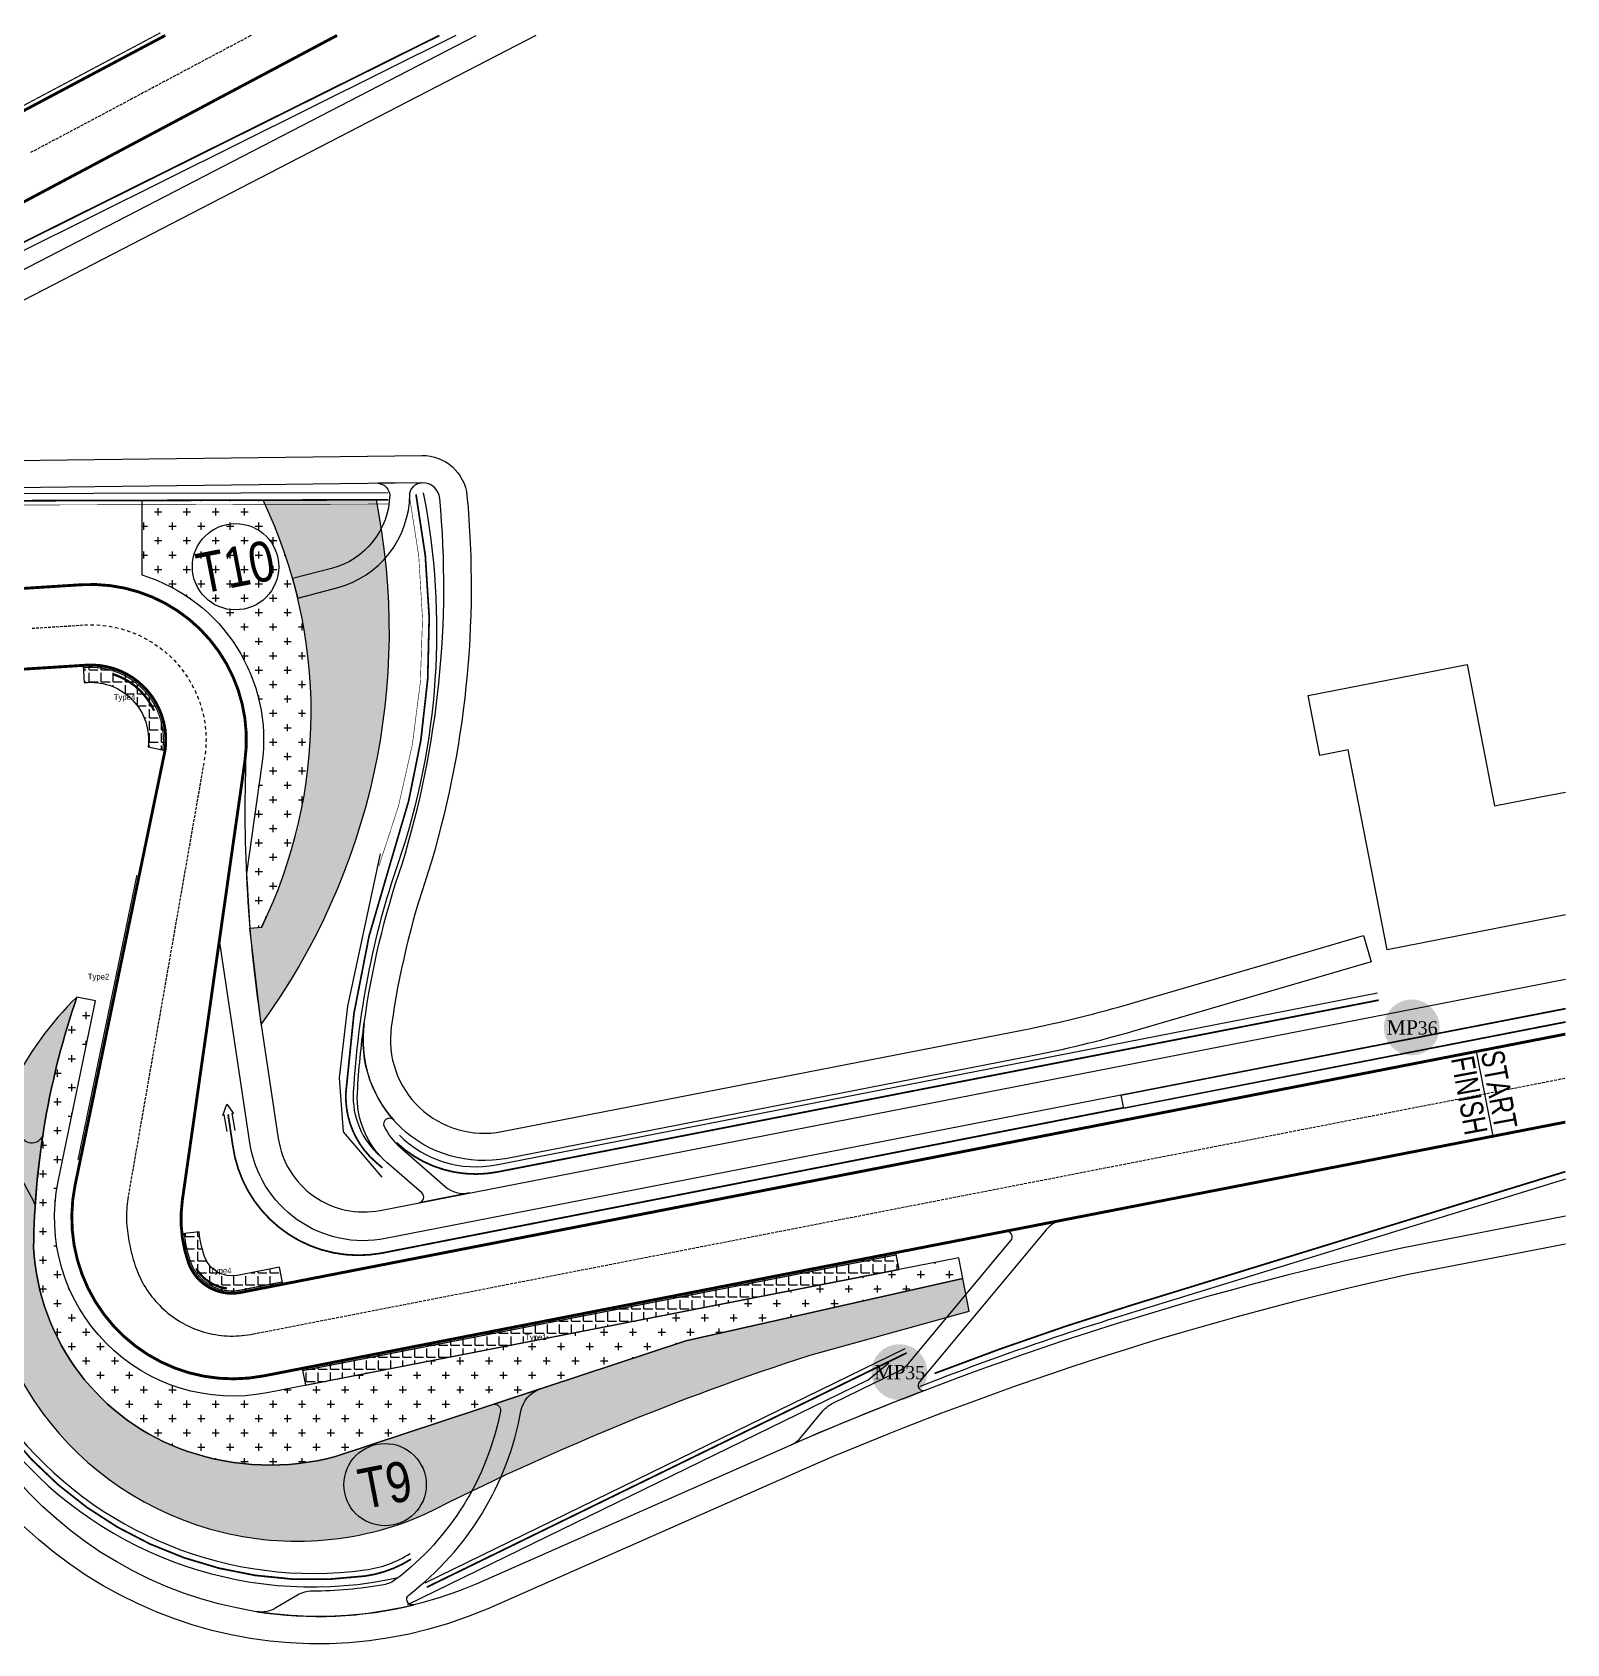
# Model space of a CAD drawing. Extents: x -136 to 854, y -243 to 380.
# Drawn here: x 587.4 to 854, y -230.8 to 49.2 of the extents above; entities that cross this region are included whole.
import ezdxf
from ezdxf.enums import TextEntityAlignment as Align

# ---------------------------------------------------------------- set-up
doc = ezdxf.new("R2010")
doc.units = 0
doc.linetypes.add('FIAPOINTILLE', pattern=[1, 0.5, -0.5])
for name, color, linetype in [('F1_ARTIFICIAL_GRASS', 144, 'CONTINUOUS'), ('F1_FENCE_DEBRIS', 9, 'FIA_DEBRIS_FENCE'), ('F1_GUARDRAIL', 7, 'FIA_GUARDRAIL'), ('F1_KERB_5CM_NEGATIVE', 8, 'CONTINUOUS'), ('F1_KERB_5CM_POSITIVE', 8, 'CONTINUOUS'), ('F1_KERB_COMBINAISON', 8, 'CONTINUOUS'), ('F1_KERB_TEXT', 8, 'CONTINUOUS'), ('F1_PIT_LANE', 5, 'CONTINUOUS'), ('F1_PIT_WALL', 8, 'CONTINUOUS'), ('F1_POST_OBSERVATION', 3, 'CONTINUOUS'), ('F1_RACE_CONTROL_TEXT', 9, 'CONTINUOUS'), ('F1_ROAD_SURFACED', 9, 'CONTINUOUS'), ('F1_RUN_OFF_ASPHALT', 144, 'CONTINUOUS'), ('F1_RUN_OFF_GRAVEL', 144, 'CONTINUOUS'), ('F1_TEC1', 6, 'TECPRO'), ('F1_TEC2', 6, 'TECPRO2'), ('F1_TRACK_CENTRELINE', 8, 'FIAPOINTILLE'), ('F1_TRACK_FINISH_LINE', 8, 'CONTINUOUS'), ('F1_TRACK_LEFT', 5, 'CONTINUOUS'), ('F1_TRACK_RIGHT', 5, 'CONTINUOUS'), ('F1_TURN_NUM', 8, 'CONTINUOUS'), ('F1_TYRE_2', 147, 'FIA_TYRE_2')]:
    doc.layers.add(name, color=color, linetype=linetype)
doc.styles.add('Arial', font='ARIAL.TTF', dxfattribs={"width": 0.8})
doc.styles.add('SECURITÉ', font='TIMES.TTF', dxfattribs={"height": 3})
doc.linetypes.add('FIA_DEBRIS_FENCE', pattern='A,4,-2,["Z",Standard,S=1,R=90,X=0,Y=-0.4],-1', length=7)
doc.linetypes.add('FIA_GUARDRAIL', pattern='A,2,-0.35,[132,ltypeshp.shx,S=0.35,R=0,X=-0.35,Y=0],-0.35,1', length=3.7)
doc.linetypes.add('FIA_TYRE_2', pattern='A,0,[10,fia.shx,S=0.35,R=0,X=0,Y=0],-0.7', length=0.7)
doc.linetypes.add('TECPRO', pattern='A,1.3e-05,[1,TECPRO,S=1,R=0,X=0,Y=0],-1.335', length=1.335013)
doc.linetypes.add('TECPRO2', pattern='A,8e-05,[1,TECPRO,S=1,R=0.272392,X=0,Y=0],-0.002852,[1,TECPRO,S=1,R=0.272392,X=0,Y=-0.599993],-1.329334,[1,TECPRO,S=1,R=0.272392,X=0,Y=0.601619],-1.335039,[1,TECPRO,S=1,R=0.272392,X=0,Y=0.603245],-1.335039,[1,TECPRO,S=1,R=0.272392,X=0,Y=0.604871],-1.335039,[1,TECPRO,S=1,R=0.272392,X=0,Y=0.6064970000000001],-1.335039,[1,TECPRO,S=1,R=0.272392,X=0,Y=0.608123],-1.335039,[1,TECPRO,S=1,R=0.272392,X=0,Y=0.609749],-0.002962', length=8.010423000000001)
pattern_1 = [(0, (-448983.873318332, -4535712.612206955), (0, 2.0955), [1.524, -0.5715]), (90, (-448983.873318332, -4535712.612206955), (-2.0955, 1.283081307217396e-16), [1.524, -0.5715])]
pattern_2 = [(0, (-448983.873318332, -4534921.620963876), (2.5, 2.5), [1.25, -3.75]), (90, (-448983.248318332, -4534922.245963876), (-2.5, 2.5), [1.25, -3.75])]

# ---------------------------------------------------------------- blocks, each defined once
blk = doc.blocks.new('BLOC_POST_OBSERVATION')
at = {"layer": 'F1_POST_OBSERVATION'}
h = blk.add_hatch(color=256, dxfattribs=at)
edge = h.paths.add_edge_path()
edge.add_arc((-0.03184553468619811, 0.1143430149857636), 4.852859569433655, 0, 360)
at = {"layer": 'F1_POST_OBSERVATION', "color": 7, "style": 'SECURITÉ'}
blk.add_text('MP', height=2.5, rotation=0.03631338073839529, dxfattribs=at).set_placement((-1.680142465762515, 0.1143430149857636), align=Align.MIDDLE)
blk.add_attdef('NUMBER', text='', height=2.3, rotation=0.158932312973219, dxfattribs=at).set_placement((0.98783427295092, 0.01895198232432449), align=Align.MIDDLE_LEFT)

msp = doc.modelspace()

# ---------------------------------------------------------------- hatches: boundary and pattern name
at = {"layer": 'F1_ARTIFICIAL_GRASS'}
h = msp.add_hatch(dxfattribs=at)
h.set_pattern_fill('ANGLE', color=256, scale=0.3, style=0)
h.set_pattern_definition(pattern_1)
h.paths.add_polyline_path([(596.7686528455972, -60.75371701399081), (596.2408120539196, -60.78699760547124), (596.4295885054901, -63.78105229081802), (596.957429293908, -63.74777169933759, -0.4696992425185936), (607.5083423784974, -74.9484632847666), (610.4535924343083, -75.55794152466797, 0.4754513979974869)])
h = msp.add_hatch(dxfattribs=at)
h.set_pattern_fill('ANGLE', color=256, scale=0.3, style=0)
h.set_pattern_definition(pattern_1)
h.paths.add_polyline_path([(617.33564366623, -163.5056800538509, -0.05522435448429418), (616.3596189449465, -159.2163134462967), (613.3788872925954, -159.5557818798184, 0.05522622158443011), (614.5015550467226, -164.4895203480332, 0.3733345196399855), (623.589989644782, -169.7184264551684), (630.9131593067589, -168.2907944669782), (630.3391237112967, -165.3462260545998), (623.0159540497273, -166.7738580418586, -0.373341253740079)])
h = msp.add_hatch(dxfattribs=at)
h.set_pattern_fill('ANGLE', color=256, scale=0.3, style=0)
h.set_pattern_definition(pattern_1)
h.paths.add_polyline_path([(737.996807144563, -165.7539793936371), (737.4227715493919, -162.809410979396), (634.296160754938, -182.9136629890486), (634.8701963504584, -185.8582314004957)])
at = {"layer": 'F1_RUN_OFF_ASPHALT'}
h = msp.add_hatch(dxfattribs=at)
h.set_pattern_fill('ASPHALT', color=256, scale=10, style=0, pattern_type=2)
h.set_pattern_definition(pattern_2)
edge = h.paths.add_edge_path()
edge.add_line((627.4844210653839, -32.08044249413751), (606.4156559331616, -32.13236106502109))
edge.add_line((606.4156559331616, -32.13236106502109), (606.4475265660597, -45.06659055443697))
edge.add_arc((597.5864953488501, -73.72495992051654), 29.99699999925009, -8.107517715441418, 72.81864043888743, ccw=False)
edge.add_line((627.283680183654, -77.95547074580782), (624.5781808307668, -96.94743595401042))
edge.add_line((624.5781808307668, -96.94743595401042), (625.1774458646116, -106.4517124513))
edge.add_line((625.1774458646116, -106.4517124513), (627.235035836072, -106.2812195079237))
edge.add_arc((550.4389135674148, -68.92230385577523), 85.40101272354379, 334.0585250250655, 385.556339727428)
h = msp.add_hatch(dxfattribs=at)
h.set_pattern_fill('ASPHALT', color=256, scale=10, style=0, pattern_type=2)
h.set_pattern_definition(pattern_2)
edge = h.paths.add_edge_path()
edge.add_line((700.9194348397007, -178.1371842011645), (749.0811879130354, -167.3139228852301))
edge.add_line((749.0811879130354, -167.3139228852301), (748.3823831666534, -163.7293396260425))
edge.add_line((748.3823831666534, -163.7293396260425), (628.1800160718424, -187.1624638320714))
edge.add_arc((622.2483149205375, -156.7352569050922), 30.99999999879997, 168.3084638692636, 281.0312988531017, ccw=False)
edge.add_line((591.891479480387, -150.4533350648194), (598.3846169701585, -119.0758185529917))
edge.add_line((598.3846169701585, -119.0758185529917), (595.1440997522598, -118.4052389090716))
edge.add_arc((726.3488722331397, -163.513828332892), 138.7424850633946, 161.0268784065593, 179.3464213224719)
edge.add_arc((627.1822468371986, -159.8370963450357), 39.62221098046408, 183.0296136628781, 251.2050990163351)
edge.add_arc((628.7375380988972, -155.3339351791724), 44.38634550810257, 251.1773137083428, 284.792250756755)
edge.add_line((640.0700375880854, -198.2492252619772), (700.9194348397007, -178.1371842011645))
at = {"layer": 'F1_RUN_OFF_GRAVEL'}
h = msp.add_hatch(dxfattribs=at)
h.set_pattern_fill('AR-SAND', color=256, scale=0.1, style=0)
h.set_pattern_definition([(37.50000000000001, (-448983.873318332, -4535712.612206955), (-0.1600031295984046, 4.894132373293424), [0, -3.860800000000001, 0, -4.318000000000001, 0, -4.1275]), (7.499999999999999, (-448983.873318332, -4535712.612206955), (4.495232831380027, 7.168251005683543), [0, -2.0828, 0, -3.4798, 0, -1.3335]), (327.5, (-448986.997518332, -4535712.612206955), (7.90992370241458, 0.01437184678545691), [0, -1.27, 0, -4.572, 0, -5.969]), (317.5, (-448986.997518332, -4535712.612206955), (7.635564524722972, 2.229293232572162), [0, -0.635, 0, -2.9972, 0, -3.429])])
edge = h.paths.add_edge_path()
edge.add_arc((496.1105875034857, -24.5831163072794), 19.99986994491789, 208.0152918342746, 221.3730922311979, ccw=False)
edge.add_line((478.454257062943, -33.97719918878965), (467.6473979014711, -13.66553292179697))
edge.add_line((467.6473979014711, -13.66553292179697), (428.4756559262325, -34.47862915078395))
edge.add_line((428.4756559262325, -34.47862915078395), (440.3577550012426, -56.63227160683118))
edge.add_line((440.3577550012426, -56.63227160683118), (444.77584329348, -64.58497363643937))
edge.add_arc((535.6190241978195, 157.5580354375929), 239.999999994342, 247.758379459949, 271.6678524905068)
edge.add_line((542.6043217604322, -82.34028805641674), (542.3239222025306, -72.7104357754647))
edge.add_arc((562.5888596953748, 33.9690763732583), 108.5872276277391, 221.3727655640319, 259.2441944347082, ccw=False)
edge = h.paths.add_edge_path()
edge.add_line((627.4847107979742, -32.08044494910382), (647.1104663529707, -32.03208525980108))
edge.add_arc((533.3726137567585, -54.82903433812999), 116.0000000020587, -36.0652709345498, 11.333848355845475, ccw=False)
edge.add_line((627.1408505494048, -123.1189879862427), (625.1774458646116, -106.4517124513))
edge.add_line((625.1774458646116, -106.4517124513), (627.2416816692141, -106.2806688317864))
edge.add_arc((550.4059835474629, -68.92849775439345), 85.43365373230688, 334.0742031103305, 385.5504747453137)
edge = h.paths.add_edge_path()
edge.add_line((749.0811879130354, -167.3139228852301), (700.9194348387693, -178.1371842011645))
edge.add_line((700.9194348387693, -178.1371842011645), (640.0700375887839, -198.2492252619772))
edge.add_arc((628.7375380958704, -155.3339351819664), 44.38634550634199, 251.1773136478798, 284.7922507623251, ccw=False)
edge.add_arc((627.1822468385374, -159.8370963450357), 39.62221098233383, 183.029613662758, 251.20509894392882, ccw=False)
edge.add_arc((726.3488722272607, -163.5138283347546), 138.7424850578062, 161.0268784057699, 179.3464213216762, ccw=False)
edge.add_arc((633.379802409808, -157.9404263052925), 55.0000000002133, 134.0427258462832, 173.9874919737549)
edge.add_arc((633.3798024086439, -157.9404263052925), 54.9999999990924, 173.9874919736278, 253.8770242289298)
edge.add_arc((633.3798024077125, -157.9404263043612), 54.99999999919652, 253.8770242301313, 293.8217903573383)
edge.add_arc((866.4274758647236, -623.8780477013274), 466.0402325322307, 107.9807373396215, 116.8973487673465, ccw=False)
edge.add_line((722.5621448157628, -180.5990555746316), (750.1844170478446, -172.9730382574558))
edge.add_line((750.1844170478446, -172.9730382574558), (749.0811879130354, -167.3139228852301))

# ---------------------------------------------------------------- linework, layer by layer
at = {"layer": 'F1_ARTIFICIAL_GRASS'}
for points in [[(596.7686528455972, -60.75371701399081), (596.2408120539196, -60.78699760547124), (596.4295885054901, -63.78105229081802), (596.957429293908, -63.74777169933759, -0.4696992425185936), (607.5083423784974, -74.9484632847666), (610.4535924343083, -75.55794152466797, 0.4754513979974869)], [(617.33564366623, -163.5056800538509, -0.05522435448429418), (616.3596189449465, -159.2163134462967), (613.3788872925954, -159.5557818798184, 0.05522622158443011), (614.5015550467226, -164.4895203480332, 0.3733345196399855), (623.589989644782, -169.7184264551684), (630.9131593067589, -168.2907944669782), (630.3391237112967, -165.3462260545998), (623.0159540497273, -166.7738580418586, -0.373341253740079)]]:
    msp.add_lwpolyline(points, format="xyb", close=True, dxfattribs=at)
for points in [[(596.2408120539196, -60.78699760547124), (596.4295885055483, -63.78105229081802)], [(630.9131593066425, -168.2907944669782), (630.3391237113549, -165.3462260536685)], [(634.2961607552872, -182.9136629881173), (634.870196350633, -185.858231401427)]]:
    msp.add_lwpolyline(points, dxfattribs=at)
msp.add_lwpolyline([(737.996807144563, -165.7539793936371), (737.4227715493919, -162.809410979396), (634.296160754938, -182.9136629890486), (634.8701963504584, -185.8582314004957)], close=True, dxfattribs=at)
at = {"layer": 'F1_FENCE_DEBRIS'}
msp.add_lwpolyline([(660.9764251313329, 48.64677011931099), (547.3477253488538, -7.860167787766386)], dxfattribs=at)
for points in [[(552.303574139559, -28.85004485341005), (553.6176865825703, -29.11130997760438, 0.04469577791741287), (572.4420069440541, -30.94607009494894), (649.2351196199463, -30.75684775727086)], [(655.3038645895006, -30.83313946088992, -0.131798840294896), (650.9429807891877, -95.08126031084203, 0.06861476409142593), (643.1563908980036, -134.9571408362895, 0.2313969607236946), (647.8421732656, -146.0722644900738)], [(651.1604992310324, -142.398774503155, 0.2495512867443568), (667.9924053105799, -147.542488261482), (769.8454920927336, -127.6865062987267), (821.0853478594956, -117.6977197587325)], [(572.3427861696848, -126.2699400376364, 0.604281630102267), (650.9621632041683, -219.2498793382033)]]:
    msp.add_lwpolyline(points, format="xyb", dxfattribs=at)
at = {"layer": 'F1_FENCE_DEBRIS', "flags": 128}
msp.add_lwpolyline([(853.7495437467744, -150.065754974617), (777.632326935259, -173.4924128124326, 0.01855778584190313), (741.6030070095596, -186.0625345645308)], format="xyb", dxfattribs=at)
msp.add_lwpolyline([(652.6286311315646, -223.9558272560894), (732.6058337672887, -184.9137516686528), (736.2379917416995, -181.9430957859217)], dxfattribs=at)
at = {"layer": 'F1_GUARDRAIL', "const_width": 0.3, "flags": 128}
for points in [[(658.1242526934523, 48.64677011931099), (546.9613053904188, -6.633962413652171)], [(655.925485955858, -220.9331726165324), (739.3193585139973, -180.2231981655418)]]:
    msp.add_lwpolyline(points, dxfattribs=at)
for points in [[(552.5636657560983, -30.20170534344606, 0.04656311990814564), (572.4385041893267, -32.21608258167498), (649.2382489578606, -32.02684390114837)], [(654.057765864841, -31.07836990280293, -0.1317988403161326), (649.7414489105151, -94.66989533918195, 0.06861476406411346), (641.8883696196874, -134.8862745234578, 0.2313969607622215), (647.0075783201767, -147.0295268757104), (648.1985031809465, -148.0678418431266)], [(650.6854359897127, -143.7076983054935, 0.2417301202931109), (668.2354137120576, -148.7890222234487), (770.0884971675271, -128.9330409060999), (821.3283496097004, -118.9442550189628)], [(573.1690322827355, -127.6298102972864, 0.571554880648764), (645.1594272314844, -218.9966421959757, 0.1080755460422861), (653.1865243432851, -216.0634517328649)], [(621.4148464403854, -138.8453220374718), (622.2133423174539, -144.1608051372527, 0.4278138378314546), (648.0219898101216, -162.9082760553642), (777.023491661371, -137.6284719746395)], [(853.7495437465416, -148.7369666065856), (778.3633629841072, -171.9386328834876, 0.01756280170440437), (744.1566760997096, -183.7965855816215)]]:
    msp.add_lwpolyline(points, format="xyb", dxfattribs=at)
at = {"layer": 'F1_KERB_5CM_NEGATIVE', "const_width": 0.2}
for points in [[(539.0827480058226, 11.61087168520453), (609.6460400400258, 49.10321982903542)], [(595.3189790914341, -146.720712742193), (605.55985076209, -97.23260002712004)]]:
    msp.add_lwpolyline(points, dxfattribs=at)
at = {"layer": 'F1_KERB_5CM_POSITIVE', "const_width": 0.2}
for points in [[(610.057590369209, -75.50152907369875, 0.4883893069203316), (596.2666812035761, -61.19729056338065)], [(630.8366212273406, -167.8981853457003), (623.5134515644907, -169.3258173329591, -0.3733426813148479), (614.8793706328299, -164.3581604299902, -0.05522387061685193), (613.7763181788189, -159.5105194220155, 0.05522387061685193)]]:
    msp.add_lwpolyline(points, format="xyb", dxfattribs=at)
msp.add_lwpolyline([(737.4993096291012, -163.2020201043993), (634.3726988349383, -183.3062721112578)], dxfattribs=at)
at = {"layer": 'F1_KERB_COMBINAISON', "const_width": 0.4}
for points in [[(608.5564795308903, -68.66063061019622, 0.212991446579358), (601.3781387467909, -62.30347599311017)], [(621.1934533832402, -169.0238094379961, -0.2322243943394775), (615.8668750025256, -165.5588131662294)]]:
    msp.add_lwpolyline(points, format="xyb", dxfattribs=at)
at = {"layer": 'F1_PIT_LANE'}
msp.add_lwpolyline([(853.7495437468908, -120.4178825089543), (648.7849868808564, -160.3745317555799, -0.4269900151665793), (625.1800552322686, -143.7151432888418), (619.8962531692971, -108.5415609082042), (624.3136646985233, -77.53237735329412, 0.02461581969310235), (624.5582816679537, -74.89130695386075, 0.04811728338050382), (627.0988001874223, -122.8301728790461), (630.1245767558732, -142.9723735380753, 0.4269900151621106), (647.8282754922559, -155.4669148878961), (853.7495437467744, -115.3237603161319)], format="xyb", dxfattribs=at)
at = {"layer": 'F1_PIT_WALL', "ltscale": 0.2, "flags": 128}
for points in [[(853.7495437468908, -122.8239872244953), (777.0522262028692, -137.7758689591496), (776.602566480012, -135.4692900845616), (776.602566478615, -135.4692900780424), (853.7495437468908, -120.4297487059443)], [(777.0234916604397, -137.6284719737082), (853.749543746658, -122.6710202203899)]]:
    msp.add_lwpolyline(points, dxfattribs=at)
at = {"layer": 'F1_RACE_CONTROL_TEXT', "flags": 128}
for points in [[(822.7943957628024, -110.1815516421407), (816.0303896924754, -75.48471221642785), (811.122774434117, -76.44143161772035), (809.0945293319685, -66.03728740697943), (836.6753270875936, -60.66052437516146), (841.4589240270009, -85.19860034937255), (849.1638799834338, -83.69655088836544), (853.7495437468326, -82.80259460712068)], [(853.749543746658, -104.146972922033), (822.7943957628024, -110.1815516421407)]]:
    msp.add_lwpolyline(points, dxfattribs=at)
at = {"layer": 'F1_ROAD_SURFACED'}
for points in [[(853.7495437468908, -161.3233090093195), (826.2254104291362, -166.6890088947325, 0.04720783721922051), (723.4518817987566, -199.5475621087312), (666.51028660017, -224.6791361117571, -0.3939418016140576), (571.0730114035116, -190.5661984089597, -0.2023430017007439), (565.427400887261, -128.9793035624384, 0.5086909722015691), (542.2157443257322, -97.34671135468625, -0.06733270142121915), (440.4672579584451, -75.51561215276115, -0.1876273282777657), (426.8703069394262, -63.3277450691744), (418.9659806527936, -48.55047881359451, -0.3685959199732201), (423.1496254524257, -29.86722487339966), (431.4092555049149, -25.27627768123739), (570.5377416556742, 48.64677011931099)], [(853.7495437467744, -156.4838919326498), (825.3165297790704, -162.0267738107427, 0.0472813181631663), (721.5555389864178, -195.1926080159678), (664.6003645710455, -220.3300246460199, -0.393961619843756), (575.2757709096925, -188.3530139023273, -0.2023711627655106), (569.9539218005532, -130.4191303219482, 0.5066355346468103), (542.3886373965809, -92.59671243129515, -0.06720353488647764), (442.0752620064461, -71.04573825502985, -0.1873863558992714), (431.0815043768537, -61.13116506802135), (423.1901568875921, -46.37728984037631, -0.361717618971475), (425.7696791120845, -33.84535856580578), (433.6776610124664, -29.44986784028106), (580.6611428113113, 48.64677011931099)], [(674.8497867674607, 48.64677011931099), (565.3518227313918, -7.91912043223374, 0.7911589544231162), (569.7133485493989, -25.38657845312946), (655.1003001496003, -24.3150704543873, -0.3908766945753835), (662.9141389798181, -31.34568836109929, -0.098378028445815), (656.1275460660265, -96.85627626477026, 0.04806878150433402), (649.7612419114023, -123.5885784359484, 0.5146072931379269), (668.9667143719428, -141.7693882429808), (759.6877861754776, -124.0835622431546, 0.02316929734283413), (778.6474385495105, -119.4075224766343), (803.4856316834496, -112.1611178371891), (818.6990986436879, -107.7220511821865), (820.0295973222976, -112.2819054344504), (778.5261553342727, -124.392001756823, -0.02284672332191626), (760.5966758838197, -128.7457955632194), (669.8756041012978, -146.4316215118229, -0.5146073909197978), (645.0562253301771, -122.9364140223547, -0.04806875719300548), (651.6336250736651, -95.31771427242302, 0.09812812548685323), (658.1846158260753, -31.78622697608762, 0.3908764859591564), (655.1599024483742, -29.0646968301221), (569.7729508810019, -30.13620449172549, -0.7916929706115151), (563.188072743201, -3.690524381010164), (664.5006206892588, 48.64677011931099)], [(570.8723944435635, -126.6777601310819, 0.1744097028008456), (567.5596494617214, -107.3306970776825, 0.09814007126171338), (569.431368604842, -109.1355243123903), (572.2858399332774, -110.840951322934, -0.1546153286507979), (574.2896851350827, -113.1007529789417, -0.1047190911167248), (577.2928682303329, -127.195398779942), (585.542288544196, -142.6874820798471, 0.6253177946884673), (589.2110722638474, -142.4733677733525, 0.02236404119158027), (587.8922609103186, -154.8079816683962, 0.1043976118747142), (587.6433768103172, -153.9215061584323), (572.7356596769107, -126.3807927122175, 0.7084204480398102), (570.8723944417009, -126.6777601292192)], [(643.8851059275487, -135.0005164159297, -0.02048293374236074), (645.056225338559, -122.9364139618187, 0.2198336053882258), (650.1784056835616, -139.7899880179971, 0.8722773282027216), (648.5336975174298, -140.8950511481448, 0.09992163553632033), (651.3043943830573, -144.5053763644605), (659.1015132480109, -151.3033411152496, 0.231396177033348), (663.34403149791, -152.44220841991), (654.5843328564235, -154.1498607652097, 0.6241726564563611), (655.0501519521506, -152.4145874785095), (649.0043295794906, -147.1435010585769, -0.2313922526899303), (643.885105917537, -135.0005164140671)], [(742.6211047080153, -186.6763832004576, 0.009841205140772545), (721.5555389864178, -195.1926080159678), (719.203860159106, -196.230531805551, 0.09291827113333398), (720.6829543177312, -195.208725325188), (724.8069549622753, -190.2595163186847, -0.1058839905274499), (726.4547658640233, -188.9670781524687), (738.009767634868, -183.3263300660833, 0.1058839905262808), (739.6575785370817, -182.0338918998673), (757.4174890744773, -160.7202412135734, 0.7056481668314969), (756.4578966259298, -159.0985651736914), (766.4022391369374, -157.159942675738, 0.1725747659337539), (763.5177288803545, -158.8667905231773), (741.545759849557, -185.2353283524349, 0.8548166234182659), (742.6211047080153, -186.6763832004576)]]:
    msp.add_lwpolyline(points, format="xyb", dxfattribs=at)
for points in [[(647.4681385882006, -29.16121958604299, -0.3770746417903608), (649.4926438232226, -31.20965808944993, -0.3346479482147938), (639.3988463634898, -43.94589659327858), (632.6241221070097, -45.71025316173427), (633.5061203894013, -49.09729892982386), (640.2809883452294, -47.3329049398958, 0.3386959363709546), (652.9958212516078, -31.04741145333492, -0.3729064184387189), (654.9706304425647, -29.06707197463356)], [(629.7251388284651, -224.5368338510229, -0.1745194738714764), (626.3997491782804, -225.1811333544388, 0.09919402267854216), (653.7009490053908, -223.9910974683075, -0.8122537489646423), (652.8534386452095, -222.2265487242325, 0.1866325052965704), (672.2887959683587, -190.3519849780782, -0.2748827368569516), (675.6401290389051, -186.4925411850049), (667.4339770731324, -189.2048517869621, -0.573042366106838), (668.7294732717139, -190.3446676203816, -0.1842696729717846), (650.5772837198613, -219.5609441067859, -0.1184299205921111), (648.4393885627662, -220.5019742812797, -0.04494366693937391), (636.0196517059387, -221.6109836337923, 0.1352426856661265), (633.4582649525994, -222.314590706846)]]:
    msp.add_lwpolyline(points, format="xyb", close=True, dxfattribs=at)
at = {"layer": 'F1_RUN_OFF_ASPHALT'}
for p, q in [((611.8057249236892, -47.31220695412003), (612.0016816681175, -47.31220695412003)), ((634.2266816683853, -85.4122069537475), (634.2328039773431, -85.4122069537475)), ((624.6516221424838, -98.11220695393376), (624.7016816684202, -98.11220695393376)), ((627.8766816678265, -104.4622069544926), (628.0935867170494, -104.4622069544926)), ((591.3641816683387, -154.0575128462001), (591.3641816683387, -153.6747069539338))]:
    msp.add_line(p, q, dxfattribs=at)
msp.add_lwpolyline([(627.4844210653839, -32.08044249413751), (606.4156559331616, -32.13236106502109), (606.4475265660597, -45.06659055443697, -0.3685534734069178), (627.283680183654, -77.95547074580782), (624.5781808307668, -96.94743595401042), (625.1774458646116, -106.4517124513), (627.235035836072, -106.2812195079237, 0.2285613666277745)], format="xyb", close=True, dxfattribs=at)
at = {"layer": 'F1_RUN_OFF_ASPHALT', "ltscale": 0.2}
msp.add_lwpolyline([(700.9194348397007, -178.1371842011645), (749.0811879130354, -167.3139228852301), (748.3823831666534, -163.7293396260425), (628.1800160718424, -187.1624638320714, -0.5357618758986072), (591.891479480387, -150.4533350648194), (598.3846169701585, -119.0758185529917), (595.1440997522598, -118.4052389090716, 0.08010476673396791), (587.6154137915739, -161.9312132758855, 0.3065681478413245), (614.416705560013, -197.3465692665263, 0.1477337496013317), (640.0700375880854, -198.2492252619772)], format="xyb", close=True, dxfattribs=at)
at = {"layer": 'F1_RUN_OFF_GRAVEL'}
for points in [[(627.4847107979742, -32.08044494910382), (647.1104663529707, -32.03208525980108, -0.2098177896350093), (627.1408505494048, -123.1189879862427), (625.1774458646116, -106.4517124513), (627.2416816692141, -106.2806688317864, 0.2284624588333736)], [(749.0811879130354, -167.3139228852301), (700.9194348387693, -178.1371842011645), (640.0700375887839, -198.2492252619772, -0.1477337498935599), (614.4167055132141, -197.3465692525565, -0.3065681474998453), (587.6154137913411, -161.9312132758855, -0.08010476673396792), (595.1440997522598, -118.4052389109343, 0.1760784949488757), (578.6823545245727, -152.1794198941275, 0.3634244700190755), (618.1063075692666, -210.77715931589, 0.1760784949488755), (655.5939305334625, -208.2547633418649, -0.03892569923309131), (722.5621448157628, -180.5990555746316), (750.1844170478446, -172.9730382574558)]]:
    msp.add_lwpolyline(points, format="xyb", close=True, dxfattribs=at)
at = {"layer": 'F1_TEC1', "const_width": 0.1, "flags": 128}
msp.add_lwpolyline([(553.3584766066208, -31.10572012549483, 0.04440716391924508), (572.426829038611, -32.9549626944422), (649.2295766199979, -32.76571661455773)], format="xyb", dxfattribs=at)
at = {"layer": 'F1_TEC2', "const_width": 0.1}
msp.add_lwpolyline([(652.8545596848282, -30.96882305516147, -0.1416497891057307), (647.6229247074964, -95.62335151376419, -0.1416497891057307)], format="xyb", dxfattribs=at)
at = {"layer": 'F1_TEC2', "flags": 128}
for points in [[(648.1710757797275, -149.6892818709671), (641.442544962528, -141.8205281108453), (640.7701637983712, -132.4380803717136), (642.1904882424435, -120.0161676587372), (647.9042718294816, -93.55295224243991)], [(655.6499566458672, -220.170308736509), (739.0438292035408, -179.4603342836558)]]:
    msp.add_lwpolyline(points, dxfattribs=at)
msp.add_lwpolyline([(573.8717479737982, -127.3384055862039, 0.5715548806420624), (645.2462250995025, -217.923543477787, 0.1080755460453592), (653.041539783547, -215.0750488931149, 0.1080755460453592)], format="xyb", dxfattribs=at)
at = {"layer": 'F1_TRACK_CENTRELINE', "elevation": 127.3214762653723}
for points in [[(625.4174067815923, 48.64677011931099), (625.2519816680153, 48.55889304505445), (624.6338816679938, 48.23039304522581), (624.0156816680258, 47.9019930452273), (623.3975816680042, 47.57349304539866), (622.779381667978, 47.24509304540015), (622.1611816680099, 46.91659304557152), (621.5430816679884, 46.58819304557301), (620.9248816680204, 46.25969304481305), (620.3067816679988, 45.93129304481454), (619.6885816679726, 45.6027930449859), (619.0703816680045, 45.27439304498739), (618.452281667983, 44.94599304498888), (617.834081668015, 44.61749304516024), (617.2159816679934, 44.28909304516174), (616.5977816680254, 43.9605930453331), (615.9795816679991, 43.63219304533459), (615.3614816679776, 43.30369304550595), (614.7432816680096, 42.97529304550744), (614.125181667988, 42.64679304474748), (613.50698166802, 42.31839304474897), (612.8887816679937, 41.98989304492034), (612.2706816679722, 41.66149304492183), (611.6524816680042, 41.33299304509319), (611.0343816679826, 41.00459304509468), (610.4161816680146, 40.67609304526604), (609.7979816679883, 40.34769304526753), (609.179881668025, 40.0191930454389), (608.5616816679988, 39.69079304544039), (607.9434816679725, 39.36229304468043), (607.3253816680092, 39.03389304468192), (606.7071816679829, 38.70549304468341), (606.0890816680196, 38.37699304485477), (605.4708816679934, 38.04859304485626), (604.8526816680253, 37.72009304502762), (604.2345816680038, 37.39169304502911), (603.6163816679775, 37.06319304520048), (602.9982816680142, 36.73479304520197), (602.380081667988, 36.40629304537333), (601.7618816680199, 36.07789304537482), (601.1437816679984, 35.74939304554619), (600.5255816679721, 35.42099304554768), (599.9074816680088, 35.09249304478772), (599.2892816679826, 34.76409304478921), (598.6710816680145, 34.43559304496057), (598.052981667993, 34.10719304496206), (597.4347816680249, 33.77869304513342), (596.8166816680034, 33.45029304513491), (596.1984816679771, 33.12179304530628), (595.5802816680091, 32.79339304530777), (594.9621816679876, 32.46499304530926), (594.3439816680195, 32.13649304548062), (593.725881667998, 31.80809304548211), (593.10768166803, 31.47959304472215), (592.4894816680037, 31.15119304472364), (591.8713816679822, 30.822693044895), (591.2531816680141, 30.49429304489649), (590.6350816679926, 30.16579304506786), (590.0168816680246, 29.83739304506935), (589.3986816679983, 29.50889304524071), (588.7805816679768, 29.1804930452422), (588.1623816680087, 28.85199304541356), (587.5442816679872, 28.52359304541505), (586.9260816680192, 28.19509304558642)], [(587.3438816680148, -54.33390695451044), (588.0424816680181, -54.28990695474886), (588.7410816680215, -54.24590695498728), (589.4396816680248, -54.20180695446425), (590.1383816679747, -54.15780695470266), (590.8369816679781, -54.11370695511096), (591.5355816679814, -54.06970695441805), (592.2341816679848, -54.02570695465647), (592.9327816679881, -53.98160695506476), (593.6313816679915, -53.93760695530318), (594.3299816679948, -53.89350695478015), (595.028681668003, -53.84950695501857), (595.7272816680063, -53.80550695525699), (596.5039816679939, -53.75430695468776), (597.5802816680091, -53.72570695484274), (598.6567816679756, -53.75470695493959), (599.7300816680229, -53.84200695472055), (600.7970816680038, -53.98700695520483), (601.8548816680134, -54.18920695444785), (602.9003816680208, -54.44770695490979), (603.9302816679858, -54.762506954728), (604.9417816680082, -55.1323069551795), (605.9321816680178, -55.55560695508711), (606.8981816679745, -56.03210695496045), (607.8370816679828, -56.5598069544717), (608.7462816679774, -57.13740695489787), (609.6230816680047, -57.76320695447021), (610.4652816680184, -58.4348069544717), (611.2697816679877, -59.15120695473843), (612.0344816679874, -59.91000695469074), (612.7573816679808, -60.70880695468031), (613.436181667975, -61.54530695488893), (614.0689816679962, -62.41730695532851), (614.6538816680124, -63.32200695516758), (615.1892816680058, -64.2570069547578), (615.6735816680168, -65.21950695513033), (616.1049816680181, -66.20680695528381), (616.482981667986, -67.21580695489638), (616.8060816680238, -68.2437069549992), (617.0734816679771, -69.28750695510053), (617.2837816680124, -70.34430695453875), (617.4373816679738, -71.41090695502453), (617.5327816680231, -72.48420695530467), (617.5702816679998, -73.56110695505731), (617.5502816679812, -74.63850695489191), (617.4717816679779, -75.71320695465647), (617.3365816680173, -76.78230695462071), (617.1678816679789, -77.82240695448809), (617.047381668018, -78.51230695506774), (616.9267816679942, -79.20220695471608), (616.8064816679846, -79.89210695529573), (616.686181667975, -80.58210695477419), (616.5656816680141, -81.2719069545924), (616.4453816680045, -81.96190695500218), (616.3250816679949, -82.65180695465051), (616.2044816680293, -83.34170695523017), (616.0841816680197, -84.0316069548785), (615.9638816680101, -84.72160695528828), (615.843381667991, -85.41150695493661), (615.7230816679814, -86.10140695458495), (615.60278166803, -86.7913069551646), (615.4821816680062, -87.48120695481293), (615.3618816679966, -88.17120695522271), (615.2410816680215, -88.86100695504092), (615.1209816680214, -89.55100695451938), (615.0006816680118, -90.24090695509904), (614.8799816679832, -90.93070695491724), (614.7598816679831, -91.62070695532702), (614.639081668008, -92.31060695497536), (614.5187816679984, -93.00050695462369), (614.3986816679983, -93.69050695503347), (614.2778816680232, -94.38030695485168), (614.1575816680136, -95.07030695526146), (614.0370816679945, -95.76010695507966), (613.9167816679849, -96.45010695455812), (613.7964816679753, -97.14000695513778), (613.6758816680097, -97.82990695478611), (613.5555816680001, -98.51980695443444), (613.4352816679905, -99.20980695484423), (613.3147816680296, -99.89960695466243), (613.19448166802, -100.5896069550722), (613.0741816680104, -101.2795069547205), (612.9538816680008, -101.9695069551303), (612.833281667977, -102.6593069549485), (612.7129816680256, -103.349306954427), (612.592681668016, -104.0392069550066), (612.4721816679969, -104.729106954655), (612.3518816679873, -105.4190069552346), (612.2315816679777, -106.1090069547131), (612.1109816680121, -106.7989069552928), (611.9906816680025, -107.4888069549411), (611.8698816680273, -108.1786069547593), (611.7498816679738, -108.8686069551691), (611.6294816680177, -109.5585069548174), (611.5087816679891, -110.2484069544657), (611.388681667989, -110.9384069548755), (611.2678816680138, -111.6282069546937), (611.1475816680042, -112.3181069552734), (611.0274816680042, -113.0081069547518), (610.906681668029, -113.6980069544002), (610.7863816680194, -114.3879069549798), (610.6658816680003, -115.0778069546282), (610.5455816679907, -115.7677069552078), (610.4252816679812, -116.4576069548561), (610.3046816680155, -117.1475069545045), (610.1843816680059, -117.8375069549143), (610.0640816679963, -118.5274069545626), (609.9435816679772, -119.2173069551422), (609.8232816680259, -119.9072069547906), (609.7029816680163, -120.5972069552004), (609.5823816679924, -121.2870069550186), (609.4620816679828, -121.977006954497), (609.3417816679732, -122.6669069550767), (609.2212816680124, -123.356806954725), (609.1009816680028, -124.0467069553047), (608.9806816679932, -124.7367069547831), (608.8600816680275, -125.4266069544315), (608.7397816680179, -126.1165069550111), (608.6194816680083, -126.8064069546595), (608.4989816679893, -127.4963069552391), (608.3786816679797, -128.1862069548874), (608.2582816680235, -128.8762069552972), (608.1377816680044, -129.5661069549456), (608.0174816679948, -130.2560069545939), (607.8966816680197, -130.9458069544121), (607.7765816680196, -131.6358069548219), (607.655881667991, -132.3257069544702), (607.5354816679767, -133.0156069550499), (607.4154816679813, -133.7056069545283), (607.2946816680062, -134.3954069552778), (607.1743816679966, -135.0853069549262), (607.054081667987, -135.7753069544046), (606.9334816680214, -136.4652069549843), (606.8131816680118, -137.1551069546326), (606.6928816680022, -137.8450069552123), (606.5723816679831, -138.5349069548606), (606.4520816679735, -139.2249069552704), (606.3317816680221, -139.9148069549187), (606.2111816679983, -140.6047069545671), (606.0908816679887, -141.2946069551467), (605.9705816679791, -141.9846069546252), (605.8500816680182, -142.6744069544434), (605.7297816680086, -143.3644069548532), (605.609481667999, -144.0543069545015), (605.4888816679752, -144.7442069550812), (605.3685816680238, -145.4341069547295), (605.2482816680142, -146.1241069551393), (605.1277816679951, -146.8139069549575), (605.0074816679855, -147.5039069544359), (604.8866816680104, -148.1937069551855), (604.7665816680103, -148.8837069546639), (604.6462816680007, -149.5736069552436), (604.5254816680256, -150.2635069548919), (604.4053816680255, -150.9535069553017), (604.2846816679969, -151.6433069551199), (604.1642816679826, -152.3332069547682), (604.0478816679836, -153.0057069551035), (603.9755816679838, -153.4646069550722), (603.913381667998, -153.9245069552048), (603.8616816679871, -154.38540695457), (603.820181667995, -154.8469069547787), (603.7886816680123, -155.3089069550692), (603.7669816680293, -155.7713069546803), (603.755881668026, -156.2337069552227), (603.755081667988, -156.6962069546639), (603.7641816680127, -157.1584069546147), (603.7829816679744, -157.6202069552451), (603.8125816679833, -158.081406955032), (603.851981667992, -158.5418069552466), (603.9013816680101, -159.0013069551273), (603.961281668003, -159.459606955184), (604.0283816679887, -159.9170069549068), (604.102381668011, -160.3737069548874), (604.1830816680024, -160.829806954956), (604.270781667977, -161.2852069552823), (604.3656816680025, -161.7401069545954), (604.4670816679875, -162.1945069547578), (604.5752816680044, -162.6486069544985), (604.6906816680141, -163.1023069549187), (604.8129816680023, -163.5557069549172), (604.942581667988, -164.0089069552555), (605.0794816680293, -164.4619069550022), (605.2234816680004, -164.9148069549187), (605.3754816680023, -165.3674069544136), (605.5407816679956, -165.8168069546878), (605.71878166801, -166.2629069549798), (605.9093816679826, -166.7052069552078), (606.1118816679966, -167.1440069548621), (606.326981668027, -167.57820695488), (606.5542816679965, -168.0078069552615), (606.7936816680169, -168.4324069548234), (607.0450816680252, -168.8516069551765), (607.3085816680261, -169.2649069553077), (607.584081668015, -169.6717069553047), (607.8712816679774, -170.0720069551676), (608.1702816679765, -170.4651069551542), (608.4805816679884, -170.8511069550946), (608.8021816680132, -171.229106954655), (609.1348816679831, -171.5990069549366), (609.4785816680098, -171.9602069550961), (609.833281667977, -172.3122069550514), (610.1979816680116, -172.6554069550543), (610.5732816680259, -172.9884069546893), (610.958281667977, -173.3118069547995), (611.3531816679908, -173.6244069546296), (611.7574816679855, -173.9263069549411), (612.1707816680002, -174.2174069549724), (612.5930816679768, -174.4966069547295), (613.0236816679983, -174.7644069552257), (613.4623816679971, -175.020506955108), (613.9088816680171, -175.2638069553136), (614.3628816679859, -175.4946069544017), (614.8238816679961, -175.7124069550841), (615.2913816680241, -175.9174069551586), (615.765181668002, -176.1088069550528), (616.2447816680226, -176.2866069547667), (616.7297816680086, -176.45050695481), (617.2197816679993, -176.6005069551825), (617.7141816680244, -176.7363069545313), (618.2126816680113, -176.8579069547191), (618.7146816679899, -176.965006955324), (619.2199816680088, -177.0574069548234), (619.7278816679766, -177.1347069548278), (620.2379816679907, -177.1978069547399), (620.7497816680273, -177.2456069545656), (621.2628816680092, -177.2789069548085), (621.7767816680291, -177.2966069545432), (622.2908816680003, -177.2997069548651), (622.8047816680203, -177.2880069551825), (623.317981668007, -177.2612069550737), (623.8300816679996, -177.2195069551303), (624.3405816679744, -177.162906954421), (624.8488816680194, -177.0913069549783), (625.3549816680181, -177.0071069545879), (625.8593816679943, -176.9157069552525), (626.4329816679976, -176.8051069550052), (627.1199816679739, -176.6712069552227), (627.8070816680131, -176.5372069546788), (628.4940816679893, -176.4033069548964), (629.1811816680286, -176.2694069551139), (629.8682816680096, -176.13540695457), (630.5552816679858, -176.0015069547876), (631.242381668025, -175.867506955175), (631.929481668006, -175.7336069544613), (632.6164816679823, -175.5997069546788), (633.3035816680215, -175.4657069550663), (633.9906816680025, -175.3318069552838), (634.6776816679787, -175.1978069547399), (635.3647816680179, -175.0639069549575), (636.0518816679989, -174.9299069544136), (636.7388816679752, -174.7960069546311), (637.4259816680144, -174.6621069548487), (638.1130816679954, -174.5281069552361), (638.8000816680299, -174.3942069545224), (639.4871816680109, -174.2602069549098), (640.1742816679919, -174.1263069551273), (640.8612816680263, -173.9924069544136), (641.5483816680073, -173.858406954801), (642.2354816679883, -173.7245069550186), (642.9224816680228, -173.5905069544747), (643.6096816680085, -173.4571069547742), (644.2967816679895, -173.3231069551616), (644.983781668024, -173.1892069544479), (645.670881668005, -173.0553069546654), (646.357981667986, -172.9213069550528), (647.0449816680205, -172.7874069552704), (647.7320816680015, -172.6534069547265), (648.4191816679825, -172.5195069549441), (649.1061816680169, -172.3856069551616), (649.7932816679979, -172.2516069546177), (650.4803816679789, -172.1177069548353), (651.1673816680134, -171.9837069552227), (651.8544816679944, -171.8498069545089), (652.5415816679754, -171.7158069548964), (653.2285816680098, -171.5819069551139), (653.9156816679908, -171.4480069544002), (654.60278166803, -171.3140069547876), (655.2897816680063, -171.1801069550052), (655.9768816679873, -171.0461069544613), (656.6639816680265, -170.9122069546788), (657.3509816680028, -170.7783069548964), (658.0380816679838, -170.6443069552838), (658.7250816680182, -170.51040695457), (659.4121816679992, -170.3764069549575), (660.0992816679802, -170.242506955175), (660.7862816680147, -170.1086069544613), (661.4733816679957, -169.9746069548487), (662.1604816679767, -169.8407069550663), (662.8474816680111, -169.7067069545224), (663.5345816679921, -169.5728069547399), (664.2216816679731, -169.4388069551273), (664.9086816680076, -169.3049069544136), (665.5957816679886, -169.1710069546311), (666.2828816680278, -169.0370069550186), (666.9698816680041, -168.9031069552361), (667.6569816679851, -168.7691069546922), (668.3440816680243, -168.6352069549098), (669.0310816680005, -168.5013069551273), (669.7181816679815, -168.3673069545835), (670.4052816680207, -168.233406954801), (671.092281667997, -168.0994069551884), (671.779381667978, -167.9655069544747), (672.4664816680172, -167.8315069548621), (673.1534816679934, -167.6976069550797), (673.8405816679744, -167.5637069552972), (674.5276816680137, -167.4297069547533), (675.2146816679899, -167.2958069549709), (675.9017816680291, -167.161806954427), (676.5888816680101, -167.0279069546445), (677.2758816679864, -166.8940069548621), (677.9629816680256, -166.7600069552495), (678.6500816680066, -166.6261069545358), (679.3370816679828, -166.4921069549232), (680.024181668022, -166.3582069551408), (680.711281668003, -166.224306954427), (681.3982816679793, -166.0903069548144), (682.0853816680185, -165.956406955032), (682.7724816679995, -165.8224069544881), (683.4594816679758, -165.6885069547056), (684.146581668015, -165.5545069550931), (684.833681667996, -165.4206069553106), (685.5206816679722, -165.2867069545969), (686.2077816680114, -165.1527069549843), (686.8948816679924, -165.0188069552019), (687.5818816680269, -164.884806954658), (688.2689816680079, -164.7509069548755), (688.9560816679889, -164.6170069550931), (689.6430816680233, -164.4830069545492), (690.3301816680043, -164.3491069547667), (691.0172816679853, -164.2151069551542), (691.7042816680198, -164.0812069544404), (692.3913816680008, -163.9472069548278), (693.0784816679818, -163.8133069550454), (693.7654816680163, -163.6794069552629), (694.4525816679973, -163.5454069547191), (695.1395816679735, -163.4115069549366), (695.8266816680127, -163.277506955324), (696.5137816679937, -163.1436069546103), (697.2007816680282, -163.0097069548278), (697.8878816680092, -162.8757069552153), (698.5749816679902, -162.7418069545015), (699.2619816680246, -162.6078069548889), (699.9490816680056, -162.4739069551065), (700.6361816679866, -162.340006955324), (701.3231816680211, -162.2060069547802), (702.0102816680021, -162.0721069549977), (702.6973816679831, -161.9381069544538), (703.3843816680176, -161.8042069546714), (704.0714816679986, -161.6702069550588), (704.7585816679796, -161.5363069552764), (705.445581668014, -161.4024069545626), (706.132681667995, -161.26840695495), (706.819781667976, -161.1345069551676), (707.5067816680105, -161.0005069546237), (708.1938816679915, -160.8666069548412), (708.8809816679725, -160.7327069550588), (709.567981668007, -160.5987069545149), (710.255081667988, -160.4648069547325), (710.9421816680272, -160.3308069551199), (711.6291816680034, -160.1969069544061), (712.3162816679844, -160.0630069546237), (713.0033816680236, -159.9290069550111), (713.6903816679999, -159.7951069552287), (714.3774816679809, -159.6611069546848), (715.0645816680201, -159.5272069549023), (715.7515816679963, -159.3932069552898), (716.4386816679773, -159.259306954576), (717.1257816680165, -159.1254069547936), (717.8127816679928, -158.991406955181), (718.4998816679738, -158.8575069544672), (719.186981668013, -158.7235069548547), (719.8739816679893, -158.5896069550722), (720.5610816680285, -158.4557069552898), (721.2481816680095, -158.3217069547459), (721.9351816679857, -158.1878069549634), (722.6222816680249, -158.0538069544195), (723.3093816680059, -157.9199069546371), (723.9963816679822, -157.7859069550245), (724.6834816680214, -157.6520069552421), (725.3705816680024, -157.5181069545283), (726.0575816679786, -157.3841069549158), (726.7446816680178, -157.2502069551333), (727.4317816679988, -157.1162069545894), (728.1187816679751, -156.982306954807), (728.8058816680143, -156.8484069550245), (729.4928816679906, -156.7144069544806), (730.1799816680298, -156.5805069546982), (730.8670816680108, -156.4465069550856), (731.554081667987, -156.3126069553032), (732.2411816680262, -156.1787069545894), (732.9282816680072, -156.0447069549768), (733.6152816679835, -155.9108069551944), (734.3023816680227, -155.7768069546505), (734.9894816680037, -155.6429069548681), (735.6764816679799, -155.5089069552555), (736.3635816680192, -155.3750069545417), (737.0506816680002, -155.2411069547593), (737.7376816679764, -155.1071069551467), (738.4247816680156, -154.973206954433), (739.1118816679966, -154.8392069548204), (739.7988816679729, -154.7053069550379), (740.4859816680121, -154.5714069552555), (741.1730816679931, -154.4374069547116), (741.8600816680275, -154.3035069549292), (742.5471816680085, -154.1695069553166), (743.2342816679895, -154.0356069546028), (743.921281668024, -153.9016069549903), (744.608381668005, -153.7677069552078), (745.295481667986, -153.633806954494), (745.9824816680205, -153.4998069548815), (746.6695816680015, -153.365906955099), (747.3566816679825, -153.2319069545551), (748.0436816680169, -153.0980069547727), (748.7307816679979, -152.9641069549903), (749.4178816679789, -152.8301069544464), (750.1048816680134, -152.6962069546639), (750.7919816679944, -152.5622069550514), (751.4790816679754, -152.4283069552689), (752.1660816680098, -152.2944069545551), (752.8531816679908, -152.1604069549426), (753.54028166803, -152.0265069551601), (754.2272816680063, -151.8925069546162), (754.9143816679873, -151.7586069548338), (755.6014816680265, -151.6246069552212), (756.2884816680028, -151.4907069545075), (756.9755816679838, -151.356806954725), (757.662681668023, -151.2228069551124), (758.3496816679992, -151.08890695533), (759.0367816679802, -150.9549069547861), (759.7238816680194, -150.8210069550037), (760.4108816679957, -150.6871069552212), (761.0979816679767, -150.5531069546773), (761.7850816680159, -150.4192069548949), (762.4720816679921, -150.2852069552823), (763.1591816679731, -150.1513069545686), (763.8462816680124, -150.0174069547861), (764.5332816679886, -149.8834069551735), (765.2203816680278, -149.7495069544598), (765.9073816680041, -149.6155069548472), (766.5944816679851, -149.4816069550648), (767.2815816680243, -149.3476069545209), (767.9685816680005, -149.2137069547384), (768.6556816679815, -149.079806954956), (769.3427816680207, -148.9458069544121), (770.029781667997, -148.8119069546296), (770.716881667978, -148.6779069550171), (771.4039816680172, -148.5440069552346), (772.0909816679934, -148.4101069545209), (772.7780816679744, -148.2761069549083), (773.4651816680137, -148.1422069551259), (774.1521816679899, -148.008206954582), (774.8392816680291, -147.8743069547995), (775.5263816680101, -147.740306955187), (776.2133816679864, -147.6064069544732), (776.9004816680256, -147.4725069546907), (777.5875816680066, -147.3385069550782), (778.2745816679828, -147.2046069552957), (778.961681668022, -147.0706069547518), (779.648781668003, -146.9367069549694), (780.3357816679793, -146.802806955187), (781.0228816680185, -146.6688069546431), (781.7099816679995, -146.5349069548606), (782.3969816679758, -146.400906955248), (783.084081668015, -146.2670069545343), (783.771181667996, -146.1331069547518), (784.4581816679722, -145.9991069551393), (785.1452816680114, -145.8652069544255), (785.8323816679924, -145.7312069548129), (786.5193816680269, -145.5973069550305), (787.2064816680079, -145.4633069544866), (787.8935816679889, -145.3294069547042), (788.5805816680233, -145.1955069549217), (789.2676816680043, -145.0615069553091), (789.9547816679853, -144.9276069545954), (790.6417816680198, -144.7936069549828), (791.3288816680008, -144.6597069552004), (792.0159816679818, -144.5258069544866), (792.7029816680163, -144.391806954874), (793.3900816679973, -144.2579069550916), (794.0771816679783, -144.1239069545477), (794.7641816680127, -143.9900069547652), (795.4512816679937, -143.8560069551527), (796.1383816679747, -143.7221069544389), (796.8253816680092, -143.5882069546565), (797.5124816679902, -143.4542069550439), (798.1995816680294, -143.3203069552615), (798.8865816680056, -143.1863069547176), (799.5736816679866, -143.0524069549351), (800.2606816680211, -142.9185069551527), (800.9477816680021, -142.7845069546088), (801.6348816679831, -142.6506069548263), (802.3218816680176, -142.5166069552138), (803.0089816679986, -142.3827069545), (803.6960816679796, -142.2488069547176), (804.383081668014, -142.114806955105), (805.070181667995, -141.9809069553226), (805.757281667976, -141.8469069547787), (806.4442816680105, -141.7130069549962), (807.1313816679915, -141.5790069544523), (807.8184816679725, -141.4451069546699), (808.505481668007, -141.3112069548874), (809.192581667988, -141.1772069552749), (809.8796816680272, -141.0433069545611), (810.5666816680034, -140.9093069549485), (811.2537816679844, -140.7754069551661), (811.9408816680236, -140.6415069544523), (812.6278816679999, -140.5075069548398), (813.3149816679809, -140.3736069550573), (814.0020816680201, -140.2396069545134), (814.6890816679963, -140.105706954731), (815.3761816679773, -139.9717069551184), (816.0632816680165, -139.8378069544046), (816.7502816679928, -139.7039069546222), (817.4373816679738, -139.5699069550096), (818.124481668013, -139.4360069552272), (818.8114816679893, -139.3020069546833), (819.4985816680285, -139.1681069549008), (820.1856816680095, -139.0342069551184), (820.8726816679857, -138.9002069545745), (821.5597816680249, -138.7663069547921), (822.2468816680059, -138.6323069551795), (822.9338816679822, -138.4984069544657), (823.6209816680214, -138.3645069546833), (824.3080816680024, -138.2305069550707), (824.9950816679786, -138.0966069552883), (825.6821816680178, -137.9626069547444), (826.3692816679988, -137.8287069549619), (827.0562816679751, -137.6947069544181), (827.7433816680143, -137.5608069546356), (828.4304816679953, -137.4269069548532), (829.1174816680298, -137.2929069552406), (829.8045816680108, -137.1590069545268), (830.4916816679918, -137.0250069549143), (831.1786816680262, -136.8911069551318), (831.8657816680072, -136.7572069544181), (832.5528816679882, -136.6232069548055), (833.2398816680227, -136.489306955023), (833.9269816680037, -136.3553069544791), (834.6140816679847, -136.2214069546967), (835.3010816680192, -136.0875069549143), (835.9881816680002, -135.9535069553017), (836.6751816679764, -135.8196069545879), (837.3622816680156, -135.6856069549754), (838.0493816679966, -135.5517069551929), (838.7363816679729, -135.417706954649), (839.4234816680121, -135.2838069548666), (840.1105816679931, -135.1499069550841), (840.7975816680275, -135.0159069545402), (841.4846816680085, -134.8820069547578), (842.1717816679895, -134.7480069551452), (842.858781668024, -134.6141069544315), (843.545881668005, -134.480206954649), (844.232981667986, -134.3462069550365), (844.9199816680205, -134.212306955254), (845.6070816680015, -134.0783069547101), (846.2941816679825, -133.9444069549277), (846.9811816680169, -133.8104069553151), (847.6682816679979, -133.6765069546013), (848.3553816679789, -133.5426069548189), (849.0423816680134, -133.4086069552063), (849.7294816679944, -133.2747069544926), (850.4165816679754, -133.14070695488), (851.1035816680098, -133.0068069550975), (851.7906816679908, -132.8729069553151), (852.47778166803, -132.7389069547712), (853.1647816680063, -132.6050069549888), (853.7495437467162, -132.4909651581033)]]:
    msp.add_lwpolyline(points, dxfattribs=at)
at = {"layer": 'F1_TRACK_FINISH_LINE', "ltscale": 0.2, "elevation": 129, "flags": 128}
msp.add_lwpolyline([(841.1827706548077, -142.581627983956), (838.3125926813966, -127.8587859248578)], dxfattribs=at)
msp.add_lwpolyline([(841.1827706548077, -142.581627983956), (838.3125926813966, -127.8587859248578)], dxfattribs=at)
at = {"layer": 'F1_TRACK_LEFT', "const_width": 0.5}
msp.add_lwpolyline([(853.7495437467744, -124.8494480060249), (623.5899896444328, -169.718426454237, -0.3733421889219495), (614.5014844207483, -164.4893168642952, -0.119456707283772), (613.4609552710474, -153.7158292423769), (624.3136627936194, -77.53239073919349, 0.4754503793684435), (595.8876519148046, -46.78146917967342), (565.7829630456556, -48.67957846669697, -0.3427970448406973), (535.3858888048137, -28.0536972176119), (534.7715317121631, -26.16268588358753, -0.3640452490528256), (544.408195498939, -2.322451413965155), (640.3359312082332, 48.64677011931099)], format="xyb", dxfattribs=at)
at = {"layer": 'F1_TRACK_RIGHT', "ltscale": 0.2, "const_width": 0.5}
msp.add_lwpolyline([(853.749543746658, -140.1318234460264), (627.6059804762056, -184.2178954187616, -0.5357618758949845), (594.8292377489427, -151.0612629832535), (610.4535924343666, -75.55794152466797, 0.4754513983070217), (596.7686528324423, -60.75371701492213), (559.7611389191163, -63.08705688210421, -0.4024136262490219), (520.6390583439072, -29.98733622150712, -0.0007317044222992399), (519.9644995113642, -23.39426921809309, -0.3046571521869816), (537.8392947149271, 10.04078208060719), (610.4985370169318, 48.64677011931099)], format="xyb", dxfattribs=at)
at = {"layer": 'F1_TURN_NUM', "ltscale": 0.2}
for centre, radius in [((622.7033147337654, -43.64814325364523), 7.5), ((648.6876280711306, -203.1129773970529), 7.155119447933083)]:
    msp.add_circle(centre, radius, dxfattribs=at)
at = {"layer": 'F1_TYRE_2', "linetype": 'FIA_TYRE_2'}
for p, q in [((621.2611791024258, -141.7447746334433), (620.7185684105655, -138.8163803083658)), ((622.061842226439, -138.5529588352724), (622.553433788956, -141.6044892001732))]:
    msp.add_line(p, q, dxfattribs=at)
msp.add_lwpolyline([(620.4761604351381, -138.9711860244929), (621.1648596311727, -137.0225599253386), (622.3409561969031, -138.6217022998094)], dxfattribs=at)
at = {"layer": 'F1_TYRE_2', "linetype": 'ByBlock'}
msp.add_lwpolyline([(621.4148464403854, -138.8453220374718), (621.4841756490798, -138.7924926927149), (621.5395982731873, -138.847245742923)], dxfattribs=at)

# ---------------------------------------------------------------- block references
at = {"layer": 'F1_POST_OBSERVATION'}
for p, values in [((827.0990396494319, -123.7897958600729), {'NUMBER': '36'}), ((738.0666709278751, -183.6736869973897), {'NUMBER': '35'})]:
    msp.add_blockref('BLOC_POST_OBSERVATION', p, dxfattribs=at).add_auto_attribs(values)

# ---------------------------------------------------------------- texts
at = {"layer": 'F1_KERB_TEXT'}
for s, p in [('Type4', (601.5522834856104, -66.79616876634054)), ('Type2', (597.0314668029471, -115.3523023104131)), ('Type4', (618.2710981496068, -166.4069704668432)), ('Type1', (673.0259515187511, -177.9806477822199))]:
    msp.add_text(s, height=1, rotation=359.59373593012, dxfattribs=at).set_placement(p)
at = {"layer": 'F1_TRACK_FINISH_LINE', "ltscale": 0.2, "style": 'Arial', "width": 0.75}
for s, p in [('FINISH', (833.8581733513431, -129.0898822679951, 129)), ('START', (839.0268461122917, -128.080769000931, 129))]:
    msp.add_text(s, height=4, rotation=280.457655711069, dxfattribs=at).set_placement(p)
at = {"layer": 'F1_TURN_NUM', "ltscale": 0.2, "style": 'Arial', "width": 0.8}
for s, p in [('T10', (622.7033147337654, -43.64814325364523)), ('T9', (648.6876280711306, -203.1129773970529))]:
    msp.add_text(s, height=7, rotation=11.00000001477203, dxfattribs=at).set_placement(p, align=Align.MIDDLE_CENTER)

doc.saveas('drawing.dxf')
